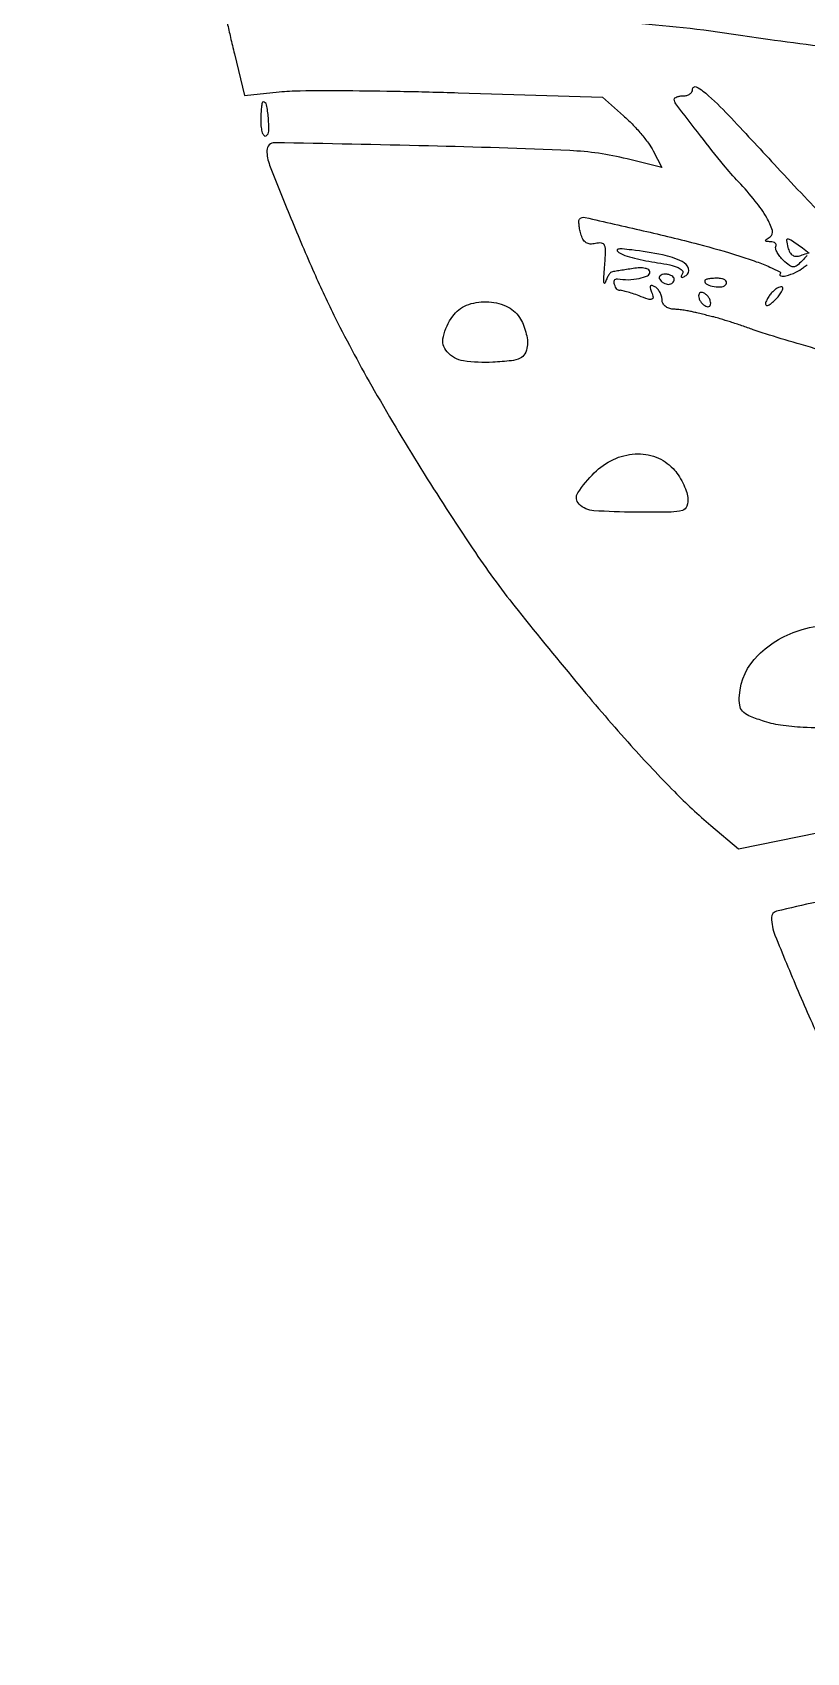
# Model space of a CAD drawing. Extents: x 123 to 893, y 112 to 937.
# Drawn here: x 123.4 to 250.8, y 112 to 378.4 of the extents above; entities that cross this region are included whole.
import ezdxf

# ---------------------------------------------------------------- set-up
doc = ezdxf.new("R2010")
doc.units = 0

msp = doc.modelspace()

# ---------------------------------------------------------------- linework, layer by layer
for points in [[(505, 723), (505.013655, 624.25, 0.000571), (505.06234, 586.230152, 0.000921), (505.200423, 553.846875, 0.000132), (505.38367, 525.076146, 0.063888), (505.630286, 523.25, 0.077982), (506.147819, 522.083228, 0.144438), (506.926697, 521.412716, 0.088454), (508.224277, 521.08494, 0.017747), (510.616631, 521, 0.016086), (512.298042, 521.054108, 0.026141), (513.716903, 521.220312, 0.024109), (514.785852, 521.456084, 0.332777), (515.015378, 521.75, 0.004505), (515.022414, 522.362296, 0.000001), (515.095159, 551.728108, 0.000021), (515.174312, 584.257832, 0.000013), (515.265378, 622.749944), (515.5, 722.999887)], [(190.496828, 381.929394, 0.000703), (156.281977, 383.697915, 0.429005)], [(155.486478, 379.974072, 0.003111), (156.021557, 377.603992, 0.002142), (156.656097, 374.924729), (158.312194, 368.063295), (164.008489, 368.658676, -0.024222), (167.485845, 368.852592, -0.003063), (175.0062, 368.861224, -0.003589), (183.939932, 368.752617, -0.002976), (193.448453, 368.512134), (217.192123, 367.770211), (220.647145, 364.736662, -0.020972), (222.074418, 363.373379, -0.016503), (223.505873, 361.784696, -0.016799), (224.739362, 360.217447, -0.039006), (225.527254, 358.947296), (226.952343, 356.191479), (221.226171, 357.628243, 0.050779), (211.811023, 358.996994, 0.004855), (188.593978, 359.767769, 0.001325), (163.299085, 360.294648, 0.419547), (162, 359.018963, 0.093925), (162.458865, 356.597795, 0.00343), (165.959248, 347.871025, 0.007007), (169.766718, 338.923843, 0.011612), (173.257853, 331.5, 0.014758), (179.667284, 319.55013, 0.009081), (187.875969, 305.855515, 0.00908), (196.304967, 292.885849, 0.020025), (203.307196, 283.372537, 0.004885), (213.443378, 270.948296, 0.009278), (221.882108, 261.182887, 0.011433), (229.012276, 253.59135, 0.023059), (235.030341, 248.010163), (239.560683, 244.181581), (256.030341, 247.511115, 0.001349)], [(253.78971, 376.018291, -0.001464), (245.493339, 377.127149, -0.003756), (239.5, 377.991969, 0.019937), (221.391092, 380.009456, 0.004509)], [(250.843795, 341.768429, -0.005675), (250.030191, 340.877404, -0.034962), (249.184541, 340.090324, -0.176588), (248.584265, 339.884665, -0.158807), (247.954816, 340.103425, -0.026891), (246.971577, 340.937051, -0.033854), (246.367615, 341.590438, -0.045442), (245.920827, 342.261196, -0.053248), (245.676687, 342.854474, -0.196044), (245.717645, 343.25, 0.171066), (245.761247, 343.535584, 0.172548), (245.615896, 343.784186, 0.114718), (245.281276, 343.954816, 0.057919), (244.809017, 344.015313, -0.0211), (244.162836, 344.05017, -0.364956), (244.025556, 344.190379, -0.261309), (244.12371, 344.400934, -0.014411), (244.74833, 344.823297, 0.339163), (245.127796, 345.859401, 0.05459), (244.208389, 347.96339, 0.039846), (242.330094, 350.704783, 0.020192), (239.567276, 353.850249, -0.020098), (237.119631, 356.635833, -0.004882), (233.311666, 361.432886, -0.001282), (229.260237, 366.667889, -0.165503), (229, 367.432554, -0.235306), (229.108358, 367.650054, -0.071303), (229.440625, 367.833313, -0.054479), (229.925515, 367.958577, -0.036005), (230.5, 368, 0.068234), (231.073339, 368.078609, 0.08472), (231.559375, 368.308346, 0.099784), (231.884377, 368.649402, 0.141532), (232, 369.04969, -0.575641), (232.695058, 369.453363, -0.056502), (234.650628, 368.023474, -0.018021), (238.392363, 364.319888, -0.002422), (245.937831, 356.214521, 0.003787), (250.409986, 351.436744, 0.005335), (254.474524, 347.25022, 0.003212)], [(256.032768, 325.316595, -0.002284), (249.865656, 327.09853, -0.002067), (244.643609, 328.656754, -0.012854), (241.991173, 329.535221, 0.004148), (240.125021, 330.189541, 0.00404), (238.231782, 330.81874, 0.003986), (236.559483, 331.34486, 0.015027), (235.5, 331.634412, -0.000124), (234.62468, 331.845815, -0.000089), (233.646875, 332.08241, -0.00009), (232.716209, 332.307951, -0.000194), (232, 332.481948, 0.01689), (231.299893, 332.627468, 0.009032), (230.426563, 332.762225, 0.008982), (229.529207, 332.86776, 0.013854), (228.75, 332.923489, -0.080117), (228.081528, 333.061491, -0.087947), (227.514062, 333.400814, -0.095998), (227.134094, 333.885351, -0.11896), (227, 334.440983, 0.071238), (226.913389, 335.045792, 0.052836), (226.65633, 335.671077, 0.05332), (226.277729, 336.221924, 0.077285), (225.830061, 336.605028, 0.057726), (225.349034, 336.830459, 0.349784), (225.107851, 336.742409, 0.203643), (225.058086, 336.403982, 0.027661), (225.282195, 335.706994, -0.050013), (225.509438, 334.874466, -0.381911), (225.310342, 334.559088, -0.150463), (224.728366, 334.571098, -0.011001), (223.202134, 335.113248, 0.009772), (222.132497, 335.496172, 0.013359), (221.154221, 335.796132, 0.010134), (220.335555, 336.005642, 0.13255), (220.025, 335.995299, -0.213145), (219.816047, 336.021163, -0.076924), (219.581211, 336.217643, -0.05917), (219.357253, 336.543359, -0.04062), (219.18125, 336.95625, -0.066253), (219.102174, 337.368671, -0.130233), (219.168672, 337.693573, -0.17863), (219.365924, 337.879694, -0.145617), (219.65625, 337.912829, 0.048446), (221.429604, 337.772896, 0.047229), (223.212398, 337.974237, 0.051868), (224.598367, 338.418951, 0.297504), (225, 339.03421, 0.263265), (224.794818, 339.39689, 0.083308), (224.194499, 339.633102, 0.058178), (223.306717, 339.715379, 0.034786), (222.25, 339.616441, -0.000938), (221.147485, 339.437358, -0.001124), (220.109039, 339.273075, -0.000963), (219.233358, 339.138285, -0.007468), (218.823324, 339.082231, 0.176089), (218.529631, 338.933217, 0.04637), (218.201252, 338.510093, 0.041204), (217.893449, 337.925938, 0.032302), (217.655858, 337.25, -0.390233), (217.526027, 337.169817, -0.346818), (217.419262, 337.293464, -0.025741), (217.426075, 338.282704, -0.006857), (217.53962, 339.855409, 0.010213), (217.704149, 342.369107, 0.103922), (217.536244, 343.395402, 0.278435), (217.025284, 343.790666, 0.093038), (216.043337, 343.721584, -0.07581), (215.171401, 343.630179, -0.13533), (214.490932, 343.852593, -0.124374), (213.983159, 344.410503, -0.058851), (213.625914, 345.322505, -0.017185), (213.440339, 346.146908, -0.024056), (213.335783, 346.894573, -0.021892), (213.307261, 347.500155, -0.199767), (213.405782, 347.739116, -0.257175), (214.330978, 348.007122, -0.001335), (223.905205, 345.824332, -0.006287), (232.968109, 343.612264, -0.014211), (239.754992, 341.657788, -0.009254), (242.495525, 340.727289, -0.016586), (244.703572, 339.847935, -0.012087), (246.359427, 339.075787, -0.512909), (246.413361, 338.746694, 0.586484), (246.515951, 338.383713, 0.125509), (247.365348, 338.396631, 0.042717), (248.978111, 338.985889, 0.064348), (250.241127, 339.785155, -0.047129), (250.841833, 340.194829, -0.063329)], [(251.206776, 342.097171, 0.012731), (250.09316, 342.933664, 0.004163), (248.185911, 344.267954, 0.137104), (247.660048, 344.44785, 0.479132), (247.450592, 344.215803, 0.024111), (247.691696, 343.070955, 0.061401), (248.013473, 342.261634, 0.129875), (248.474865, 341.775584, 0.1457), (249.077263, 341.61291, 0.085406), (249.815779, 341.759549, -0.009651), (250.743984, 342.09533, -0.440639), (250.903632, 342.007641, -0.246598)], [(252.428592, 235.417667, 0.007698), (245.815437, 233.901751, 0.345339), (245, 232.86192, 0.096285), (245.565215, 229.954008, 0.004632), (249.36921, 220.783865, 0.008407), (253.498064, 211.520767, 0.017169)]]:
    msp.add_lwpolyline(points, format="xyb")
for points in [[(161, 363.940983, 0.026952), (161.061301, 362.804572, 0.055737), (161.254355, 361.937753, 0.10349), (161.53715, 361.462476, 0.359763), (161.865891, 361.417116, 0.254262), (162.3161, 362.204793, 0.026877), (162.244966, 364.395258, 0.026191), (161.946489, 366.535352, 0.35933), (161.383423, 367, 0.362071), (161.231669, 366.873529, 0.014139), (161.11263, 366.101414, 0.019409), (161.027605, 365.113794, 0.011767)], [(220, 342.171985, 0.061444), (220.875058, 341.771761, 0.01365), (222.460373, 341.317727, 0.013982), (224.333441, 340.891646, 0.013081), (226.269354, 340.560235, -0.017041), (228.283195, 340.199047, -0.049597), (229.627402, 339.767485, -0.10045), (230.312122, 339.288921, -0.340889), (230.364846, 338.781316, 0.036531), (230.143461, 338.356641, 0.38245), (230.200788, 338.185406, 0.24904), (230.428523, 338.178795, 0.023615), (230.932624, 338.458359, 0.351314), (231.34158, 339.608852, 0.201939), (230.298881, 340.767728, 0.060345), (227.067041, 341.835339, 0.018657), (222, 342.659301, 0.010002), (220.427238, 342.823281, 0.080897), (219.706356, 342.767259, 0.523648), (219.617819, 342.536958, 0.105728)], [(226.603006, 337.833333, 0.071639), (226.869696, 337.514519, 0.05288), (227.243158, 337.244792, 0.053298), (227.660916, 337.061561, 0.076861), (228.059017, 337, 0.087308), (228.418314, 337.063221, 0.094392), (228.723586, 337.244792, 0.100145), (228.927786, 337.515437, 0.112153), (229, 337.833333, 0.170324), (228.888458, 338.151276, 0.094314), (228.572297, 338.421875, 0.074868), (228.100961, 338.604892, 0.055286), (227.543989, 338.666667, 0.05773), (227.023273, 338.606344, 0.124167), (226.66697, 338.421875, 0.190804), (226.528782, 338.149103, 0.16277)], [(234, 337.606989, 0.291414), (234.381399, 337.008169, 0.069655), (235.563391, 336.645818, 0.0667), (236.844913, 336.613548, 0.231296), (237.526992, 337.043674, 0.214542), (237.57458, 337.405148, 0.177225), (237.339579, 337.719079, 0.099152), (236.806756, 337.931736, 0.045552), (236.059017, 338, 0.017964), (235.269748, 337.971635, 0.029198), (234.604836, 337.884553, 0.029196), (234.112513, 337.760424, 0.327354)], [(245.183333, 335.783333, 0.033095), (244.73049, 335.266218, 0.032651), (244.347604, 334.691622, 0.034458), (244.08111, 334.144999, 0.096481), (244, 333.728571, 0.358961), (244.147866, 333.549146, 0.157496), (244.475595, 333.58872, 0.062853), (244.996489, 333.913943, 0.025436), (245.619048, 334.47619, 0.02543), (246.207897, 335.128192, 0.040319), (246.634509, 335.747634, 0.048425), (246.865834, 336.25776, 0.286028), (246.802381, 336.530952, 0.239554), (246.550362, 336.613115, 0.069486), (246.147054, 336.491071, 0.053246), (245.668347, 336.204781, 0.03502)], [(203.554074, 331.557816, -0.045235), (204.142616, 330.453432, -0.034355), (204.588108, 329.155103, -0.035202), (204.837575, 327.868245, -0.065573), (204.827127, 326.807816, -0.088082), (204.419041, 325.56187, -0.162909), (203.652104, 324.839349, -0.082084), (202.209824, 324.44204, -0.011961), (199.168824, 324.194925, -0.051408), (194.332946, 324.415416, -0.178193), (191.62991, 325.895511, -0.24439), (191.022892, 328.400356, -0.092609), (192.556704, 331.777494, -0.147411), (194.821849, 333.561289, -0.098903), (198.088671, 334.14628, -0.098597), (201.338305, 333.431427, -0.145429)], [(233, 335.118034, 0.085235), (233.073533, 334.689814, 0.053414), (233.29375, 334.230237, 0.051777), (233.617474, 333.810561, 0.064269), (234, 333.5, 0.076764), (234.382383, 333.338175, 0.154201), (234.70625, 333.357263, 0.186277), (234.920761, 333.550471, 0.117858), (235, 333.881966, 0.085235), (234.926467, 334.310186, 0.053414), (234.70625, 334.769763, 0.051777), (234.382526, 335.189439, 0.064269), (234, 335.5, 0.076764), (233.617617, 335.661825, 0.154201), (233.29375, 335.642737, 0.186277), (233.079239, 335.449529, 0.117858)], [(228.799698, 306.713212, -0.040356), (229.642455, 305.657125, -0.030243), (230.398025, 304.374599, -0.030907), (230.964546, 303.07159, -0.059257), (231.224012, 301.963212, -0.106086), (231.080755, 300.532575, -0.252129), (230.333594, 299.814355, -0.065544), (228.488331, 299.552833, -0.003441), (222.506984, 299.534849, -0.016162), (215.772479, 299.778723, -0.177436), (213.342789, 300.862984, -0.362671), (213.14875, 302.721854, -0.04843), (215.849172, 306.003018, -0.086512), (218.978786, 308.203455, -0.096656), (222.549542, 309.105707, -0.10364), (225.998915, 308.578181, -0.115081)], [(269.197865, 277.804372, -0.051006), (272.44515, 275.527314, -0.027886), (275.942617, 272.141178, -0.01998), (278.850102, 268.730045, -0.379632), (278.772908, 267.439574, -0.13703), (277.557352, 266.75479, -0.00475), (272.218213, 265.498059, -0.008826), (267.025917, 264.423774, -0.041562), (264, 264.110105, -0.003926), (255.51822, 264.005233, -0.014724), (250.195052, 264.13798, -0.023368), (246.454295, 264.517483, -0.04376), (243.498889, 265.226006, -0.020241), (241.278134, 266.070127, -0.107195), (240.223293, 266.818883, -0.15069), (239.757664, 267.805893, -0.053368), (239.702337, 269.384516, -0.18318), (242.779558, 276.024995, -0.124752), (250.054543, 280.251333, -0.103025), (259.722877, 280.955867, -0.094539)]]:
    msp.add_lwpolyline(points, format="xyb", close=True)

doc.saveas('drawing.dxf')
